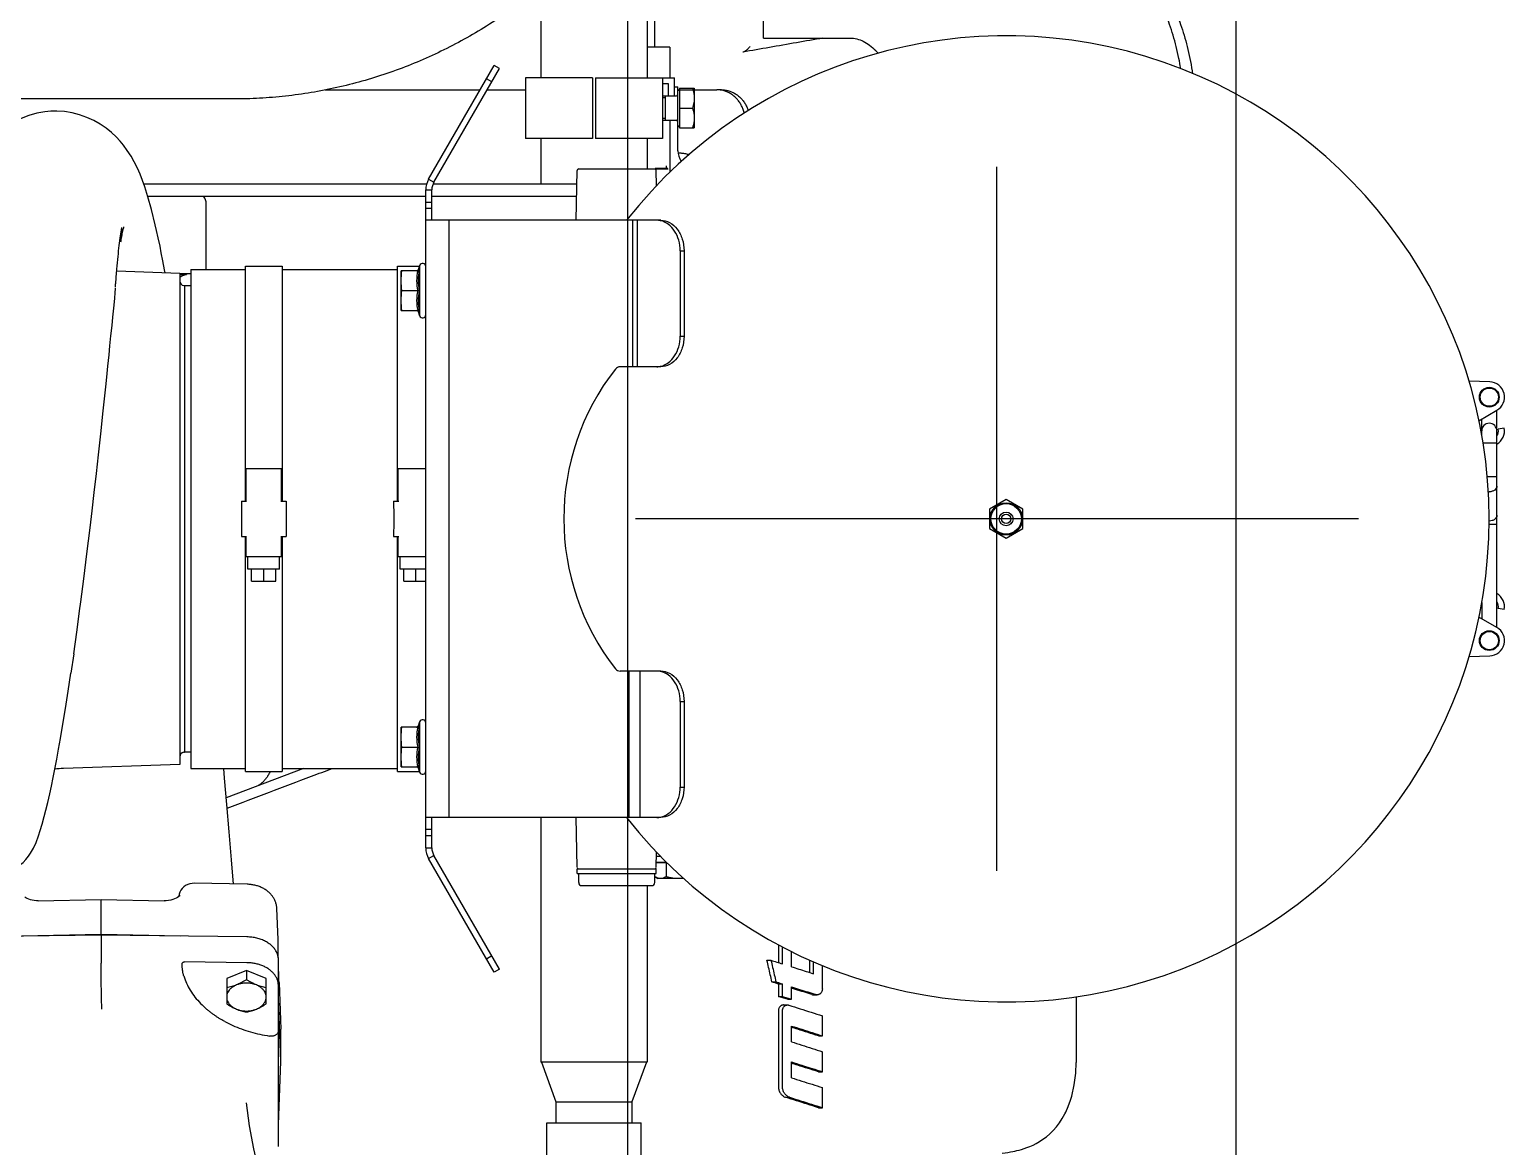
# Model space of a CAD drawing. Header units: millimetres. Extents: x 156850 to 204135, y 56350 to 74150.
# Drawn here: x 158953.5 to 159438.3, y 61996.8 to 62363.8 of the extents above; entities that cross this region are included whole.
import ezdxf

# ---------------------------------------------------------------- set-up
doc = ezdxf.new("R2010")
doc.units = ezdxf.units.MM
doc.header["$LTSCALE"] = 150
doc.linetypes.add('X-2F-PLAN$0$CENTER', pattern=[2, 1.25, -0.25, 0.25, -0.25])
doc.layers.add('-----33 Equipment', color=5, linetype='Continuous')

# ---------------------------------------------------------------- blocks, each defined once
blk = doc.blocks.new('X-2F-PLAN$0$filter_oben')
at = {"color": 0, "linetype": 'Continuous'}
for p, q in [((2565.76, 5650.16), (2578.76, 5650.16)), ((2565.76, 5650.16), (2565.76, 5644.72)), ((2572.26, 5649.89), (2572.26, 5644.72)), ((2578.76, 5644.72), (2578.76, 5650.16)), ((2715.76, 5650.16), (2728.76, 5650.16)), ((2715.76, 5650.16), (2715.76, 5644.72)), ((2722.26, 5649.89), (2722.26, 5644.72)), ((2728.76, 5644.72), (2728.76, 5650.16)), ((2565.43, 5644.59), (2563.99, 5644.07)), ((2580.53, 5644.07), (2563.99, 5644.07)), ((2565.41, 5644.2), (2565.43, 5644.59)), ((2580.53, 5644.07), (2579.09, 5644.59)), ((2579.09, 5644.59), (2579.11, 5644.2)), ((2715.43, 5644.59), (2713.99, 5644.07)), ((2730.53, 5644.07), (2713.99, 5644.07)), ((2715.41, 5644.2), (2715.43, 5644.59)), ((2730.53, 5644.07), (2729.09, 5644.59)), ((2729.09, 5644.59), (2729.11, 5644.2)), ((2498.29, 5619.56), (2535.63, 5641.12)), ((2499.29, 5617.83), (2536.63, 5639.39)), ((2535.63, 5641.12), (2536.63, 5639.39)), ((2539.13, 5642.06), (2755.38, 5642.06)), ((2539.13, 5642.06), (2539.13, 5640.06)), ((2539.13, 5640.06), (2549.13, 5640.06)), ((2543.13, 5640.06), (2543.13, 5642.06)), ((2545.13, 5640.06), (2545.13, 5642.06)), ((2549.13, 5564.84), (2549.13, 5642.06)), ((2745.38, 5564.84), (2745.38, 5642.06)), ((2745.38, 5640.06), (2755.38, 5640.06)), ((2749.38, 5642.06), (2749.38, 5640.06)), ((2751.38, 5642.06), (2751.38, 5640.06)), ((2755.38, 5642.06), (2755.38, 5640.06)), ((2758.88, 5641.12), (2757.88, 5639.39)), ((2757.88, 5639.39), (2795.23, 5617.83)), ((2758.88, 5641.12), (2796.23, 5619.56)), ((2745.38, 5634.45), (2549.13, 5634.45)), ((2499.29, 5617.83), (2498.29, 5619.56)), ((2503.62, 5620.33), (2502.62, 5622.06)), ((2790.9, 5620.33), (2791.9, 5622.06)), ((2795.23, 5617.83), (2796.23, 5619.56)), ((2549.13, 5575.21), (2597.26, 5575.21)), ((2597.26, 5564.84), (2597.26, 5578.17)), ((2697.26, 5564.84), (2697.26, 5578.17)), ((2549.13, 5571.56), (2597.26, 5571.56)), ((2697.26, 5573.97), (2745.38, 5573.97)), ((2697.26, 5572.51), (2745.38, 5572.51)), ((2587.26, 5558.46), (2559.13, 5558.46)), ((2559.13, 5558.46), (2559.13, 5557.18)), ((2587.26, 5557.18), (2559.13, 5557.18)), ((2587.26, 5558.46), (2587.26, 5557.18)), ((2735.38, 5558.46), (2707.26, 5558.46)), ((2707.26, 5558.46), (2707.26, 5557.18)), ((2735.38, 5557.18), (2707.26, 5557.18)), ((2735.38, 5558.46), (2735.38, 5557.18)), ((2644.08, 5456.81), (2640.91, 5451.31)), ((2650.43, 5456.81), (2644.08, 5456.81)), ((2653.61, 5451.31), (2650.43, 5456.81)), ((2640.91, 5451.31), (2644.08, 5445.81)), ((2650.43, 5445.81), (2653.61, 5451.31)), ((2644.08, 5445.81), (2650.43, 5445.81)), ((2602.06, 5299.13), (2602.26, 5292.37)), ((2692.26, 5292.37), (2692.46, 5299.13)), ((2609.33, 5295.02), (2608.92, 5295.02)), ((2611.59, 5290.02), (2615.01, 5295.94)), ((2619.75, 5295.02), (2614.48, 5295.02)), ((2672.16, 5290.02), (2672.16, 5294.54)), ((2674.77, 5295.02), (2680.04, 5295.02)), ((2679.51, 5295.94), (2682.93, 5290.02)), ((2685.18, 5295.02), (2685.59, 5295.02)), ((2609.33, 5290.02), (2608.92, 5290.02)), ((2611.59, 5290.02), (2682.93, 5290.02)), ((2617.47, 5287.6), (2617.82, 5289.56)), ((2645.42, 5290.02), (2645.42, 5292.52)), ((2661.1, 5290.02), (2661.1, 5293.2)), ((2677.05, 5287.6), (2676.69, 5289.56)), ((2685.18, 5290.02), (2685.6, 5290.02))]:
    blk.add_line(p, q, dxfattribs=at)
for centre, radius in [((2647.26, 5451.31), 5.3), ((2647.26, 5451.31), 5), ((2647.26, 5451.31), 2.25), ((2647.26, 5451.31), 1.5), ((2607.26, 5292.52), 3.25), ((2607.26, 5292.52), 3), ((2687.26, 5292.52), 3.25), ((2687.26, 5292.52), 3)]:
    blk.add_circle(centre, radius, dxfattribs=at)
for centre, radius, start, end in [((2564.35, 5643.09), 1.04, 110, 270), ((2565.26, 5645.06), 0.5, 290, 0), ((2579.26, 5645.06), 0.5, 180, 250), ((2580.17, 5643.09), 1.04, 270, 70), ((2714.35, 5643.09), 1.04, 110, 270), ((2715.26, 5645.06), 0.5, 290, 0), ((2729.26, 5645.06), 0.5, 180, 250), ((2730.17, 5643.09), 1.04, 270, 70), ((2539.13, 5635.06), 7, 90, 120), ((2539.13, 5635.06), 5, 90, 120), ((2755.38, 5635.06), 7, 60, 90), ((2755.38, 5635.06), 5, 60, 90), ((2647.26, 5451.31), 158.75, 128.1867, 51.8133), ((2599.25, 5578.17), 1.99, 127.9436, 179.9729), ((2695.27, 5578.17), 1.99, 0.0271, 52.0564), ((2555.07, 5566.13), 5.94, 180.0455, 192.2101), ((2591.32, 5566.13), 5.94, 347.7899, 359.9545), ((2703.2, 5566.13), 5.94, 180.0455, 192.2101), ((2739.44, 5566.13), 5.94, 347.7899, 359.9545), ((2676.16, 5292.52), 2.5, 270, 90), ((2607.26, 5292.52), 5, 181.7225, 330), ((2618.36, 5292.52), 5, 259.686, 329.9129), ((2618.36, 5292.52), 3, 259.686, 303.2533), ((2659.45, 5292.52), 3.28, 173.5079, 180.0015), ((2676.16, 5292.52), 5, 210.0871, 280.314), ((2676.16, 5292.52), 3, 236.7467, 280.314), ((2687.26, 5292.52), 5, 210, 358.2775)]:
    blk.add_arc(centre, radius, start, end, dxfattribs=at)
blk.add_ellipse((2647.26, 5516.68), major_axis=(12.81, 78.97), ratio=1, start_param=-0.502046, end_param=0.823797, dxfattribs=at)
for points, start_tangent, end_tangent in [([(2565.76, 5649.89), (2569.01, 5650.16)], (0.988244, 0.152882), (1, 0)), ([(2569.01, 5650.16), (2572.26, 5649.89)], (1, 0), (0.988244, -0.152882)), ([(2572.26, 5649.89), (2575.51, 5650.16)], (0.988244, 0.152882), (1, 0)), ([(2575.51, 5650.16), (2578.76, 5649.89)], (1, 0), (0.988244, -0.152882)), ([(2715.76, 5649.89), (2719.01, 5650.16)], (0.988244, 0.152882), (1, 0)), ([(2719.01, 5650.16), (2722.26, 5649.89)], (1, 0), (0.988244, -0.152882)), ([(2722.26, 5649.89), (2725.51, 5650.16)], (0.988244, 0.152882), (1, 0)), ([(2725.51, 5650.16), (2728.76, 5649.89)], (1, 0), (0.988244, -0.152882)), ([(2565.76, 5644.72), (2565.65, 5644.4), (2565.41, 5644.2)], (-0.005342, -0.999986), (-0.923771, -0.382946)), ([(2572.26, 5644.2), (2568.84, 5644.59), (2565.41, 5644.2)], (-0.977723, 0.209898), (-0.978182, -0.207751)), ([(2572.26, 5644.72), (2569.01, 5645.06), (2565.76, 5644.72)], (-0.980846, 0.194784), (-0.980846, -0.194784)), ([(2578.76, 5644.72), (2575.51, 5645.06), (2572.26, 5644.72)], (-0.980846, 0.194784), (-0.980846, -0.194785)), ([(2572.26, 5644.72), (2572.26, 5644.55), (2572.26, 5644.2)], (-0.005342, -0.999986), (-0.065616, -0.997845)), ([(2579.11, 5644.2), (2575.67, 5644.59), (2572.26, 5644.2)], (-0.978182, 0.207751), (-0.977723, -0.209898)), ([(2578.76, 5644.72), (2578.86, 5644.4), (2579.11, 5644.2)], (0.005342, -0.999986), (0.923771, -0.382946)), ([(2715.76, 5644.72), (2715.65, 5644.4), (2715.41, 5644.2)], (-0.005342, -0.999986), (-0.923771, -0.382946)), ([(2722.26, 5644.2), (2718.84, 5644.59), (2715.41, 5644.2)], (-0.977723, 0.209898), (-0.978182, -0.207751)), ([(2722.26, 5644.72), (2719.01, 5645.06), (2715.76, 5644.72)], (-0.980846, 0.194784), (-0.980846, -0.194784)), ([(2728.76, 5644.72), (2725.51, 5645.06), (2722.26, 5644.72)], (-0.980846, 0.194784), (-0.980846, -0.194785)), ([(2722.26, 5644.72), (2722.26, 5644.55), (2722.26, 5644.2)], (-0.005342, -0.999986), (-0.065616, -0.997845)), ([(2729.11, 5644.2), (2725.67, 5644.59), (2722.26, 5644.2)], (-0.978182, 0.207751), (-0.977723, -0.209898)), ([(2728.76, 5644.72), (2728.86, 5644.4), (2729.11, 5644.2)], (0.005342, -0.999986), (0.923771, -0.382946)), ([(2559.13, 5557.18), (2555.31, 5557.76), (2552.06, 5559.42), (2549.9, 5561.91), (2549.13, 5564.84)], (-1, 0), (0, 1)), ([(2549.27, 5564.87), (2550.44, 5562.35), (2552.67, 5560.28), (2555.69, 5558.93), (2559.13, 5558.46)], (0.211309, -0.977419), (1, 0)), ([(2587.26, 5558.46), (2590.7, 5558.93), (2593.73, 5560.28), (2595.96, 5562.35), (2597.12, 5564.87)], (1, 0), (0.211309, 0.977419)), ([(2597.26, 5564.84), (2596.5, 5561.91), (2594.33, 5559.42), (2591.09, 5557.76), (2587.26, 5557.18)], (0, -1), (-1, 0)), ([(2707.26, 5557.18), (2703.43, 5557.76), (2700.19, 5559.42), (2698.02, 5561.91), (2697.26, 5564.84)], (-1, 0), (0, 1)), ([(2697.39, 5564.87), (2698.56, 5562.35), (2700.79, 5560.28), (2703.81, 5558.93), (2707.26, 5558.46)], (0.211309, -0.977419), (1, 0)), ([(2735.38, 5558.46), (2738.83, 5558.93), (2741.85, 5560.28), (2744.08, 5562.35), (2745.25, 5564.87)], (1, 0), (0.211309, 0.977419)), ([(2745.38, 5564.84), (2744.62, 5561.91), (2742.45, 5559.42), (2739.21, 5557.76), (2735.38, 5557.18)], (0, -1), (-1, 0)), ([(2648.46, 5290.02), (2647.73, 5290.21), (2647.11, 5290.75), (2646.7, 5291.56), (2646.56, 5292.52)], (-1, 0), (0, 1)), ([(2658.06, 5290.02), (2657.34, 5290.21), (2656.72, 5290.75), (2656.31, 5291.56), (2656.16, 5292.52)], (-1, 0), (0, 1))]:
    blk.add_spline(points, degree=3, dxfattribs=dict(at, start_tangent=start_tangent, end_tangent=end_tangent))
blk = doc.blocks.new('X-2F-PLAN$0$AUDIT_I_260115101451-0')
at = {"color": 0}
for p, q in [((-330, -843.1), (-330, -821.1)), ((-310, -821.1), (-330, -821.1)), ((-310, -843.1), (-310, -821.1)), ((-668.5, -828.1), (-653.5, -828.1)), ((-653.5, -828.1), (-653.5, -859.1)), ((-633.5, -826.35), (-646.55, -831.1)), ((-633.5, -861.1), (-633.5, -826.1)), ((-553.12, -826.1), (-633.5, -826.1)), ((-330, -826.1), (-345, -826.1)), ((-205.85, -826.1), (-310, -826.1)), ((-646.55, -831.1), (-653.5, -831.1)), ((-646.55, -831.1), (-646.55, -856.1)), ((-310, -843.1), (-330, -843.1)), ((-330, -866.1), (-330, -844.1)), ((-310, -844.1), (-330, -844.1)), ((-310, -844.1), (-310, -870.1)), ((-646.55, -856.1), (-653.5, -856.1)), ((-633.5, -860.85), (-646.55, -856.1)), ((-668.5, -859.1), (-653.5, -859.1)), ((-575.5, -861.1), (-633.5, -861.1)), ((-330, -861.1), (-340, -861.1)), ((-205.84, -861.1), (-310, -861.1)), ((-300, -868.6), (-300, -861.1)), ((-310, -866.1), (-330, -866.1)), ((-324, -866.1), (-324, -870.7)), ((-324, -867.1), (-316, -867.1)), ((-323.38, -867.1), (-323.38, -866.1)), ((-316.62, -867.1), (-316.62, -866.1)), ((-316, -866.1), (-316, -870.7)), ((-312, -868.1), (-312, -866.1)), ((-300, -863.6), (-278.32, -863.6)), ((-324, -868.6), (-340.87, -868.6)), ((-326.5, -871.7), (-326.5, -876.55)), ((-313.5, -871.7), (-326.5, -871.7)), ((-314.25, -871.1), (-325.75, -871.1)), ((-320, -871.7), (-320, -875.97)), ((-316, -868.1), (-312, -868.1)), ((-316, -870.1), (-310, -870.1)), ((-313.5, -871.7), (-313.5, -876.55)), ((-300, -868.6), (-310, -868.6)), ((-313.5, -876.55), (-326.5, -876.55))]:
    blk.add_line(p, q, dxfattribs=at)
for points in [[(-323.25, -876.55), (-324.05, -876.51), (-324.85, -876.4), (-325.67, -876.22), (-326.5, -875.97)], [(-320, -875.97), (-320.83, -876.22), (-321.65, -876.4), (-322.45, -876.51), (-323.25, -876.55)], [(-316.75, -876.55), (-317.55, -876.51), (-318.35, -876.4), (-319.17, -876.22), (-320, -875.97)], [(-313.5, -875.97), (-314.33, -876.22), (-315.15, -876.4), (-315.95, -876.51), (-316.75, -876.55)]]:
    blk.add_lwpolyline(points, dxfattribs=at)
for centre, radius, start, end in [((-326.35, -871.1), 0.6, 270, 0), ((-324.4, -870.7), 0.4, 270.0001, 0), ((-315.6, -870.7), 0.4, 180, 269.9999), ((-313.65, -871.1), 0.6, 180, 270)]:
    blk.add_arc(centre, radius, start, end, dxfattribs=at)
blk = doc.blocks.new('X-2F-PLAN$0$A$C73FA2420')
at = {"color": 0, "linetype": 'Continuous'}
for p, q in [((2586.73, 417.7), (2586.73, 670.35)), ((2311.95, 461.21), (2311.36, 509.13)), ((2312.12, 461.21), (2311.63, 487.25)), ((2323.22, 481.95), (2323.61, 461.21)), ((2350.92, 479.91), (2350.92, 479.91)), ((2582.69, 477.72), (2582.69, 477.73)), ((2368.06, 435.34), (2366.73, 473.64)), ((2404.44, 470.26), (2398.02, 471.19)), ((2421.45, 467.93), (2428.98, 466.95)), ((2295.67, 461.21), (2298.52, 461.21)), ((2311.95, 461.21), (2302.76, 461.21)), ((2311.36, 413.3), (2311.95, 461.21)), ((2311.63, 435.18), (2312.12, 461.21)), ((2312.12, 461.21), (2322.73, 461.21)), ((2323.61, 461.21), (2323.22, 440.48)), ((2445.78, 464.87), (2451.42, 464.21)), ((2521.16, 456.79), (2521.34, 456.78)), ((2521.34, 456.78), (2522.89, 456.66)), ((2522.89, 456.66), (2524.6, 456.53)), ((2529.38, 435.32), (2530.11, 456.1)), ((2571.59, 453.93), (2571.59, 453.93)), ((2557.88, 446.9), (2557.88, 446.9)), ((2558.73, 354.29), (2558.73, 447.21)), ((2554.73, 354.54), (2554.73, 445.89)), ((2529.55, 440.21), (2530.54, 440.38)), ((2530.54, 440.38), (2533.54, 440.94)), ((2302.88, 413.3), (2303.13, 433.82)), ((2324.83, 435.73), (2324.59, 435.76)), ((2530.73, 431.78), (2366.73, 431.78)), ((2366.73, 431.78), (2366.73, 413.78)), ((2370.56, 435.34), (2368.06, 435.34)), ((2388.1, 435.34), (2370.56, 435.34)), ((2372.05, 434.11), (2372.08, 433.82)), ((2397.17, 433.82), (2372.08, 433.82)), ((2372.1, 431.78), (2372.08, 433.82)), ((2501.29, 435.33), (2388.1, 435.34)), ((2525.36, 433.8), (2397.17, 433.82)), ((2526.88, 435.32), (2501.29, 435.33)), ((2525.34, 431.78), (2525.36, 433.8)), ((2525.39, 434.1), (2525.36, 433.8)), ((2529.38, 435.32), (2526.88, 435.32)), ((2529.08, 435.32), (2529.08, 433.14)), ((2529.23, 433.14), (2529.08, 433.14)), ((2529.23, 431.78), (2529.23, 435.32)), ((2530.73, 431.78), (2530.73, 413.78)), ((2328.66, 413.25), (2328.98, 430.66)), ((2530.73, 426.67), (2552.23, 426.67)), ((2297.68, 419.98), (2289.36, 419.98)), ((2300.34, 413.48), (2297.68, 419.98)), ((2328.74, 417.79), (2336.65, 418.4)), ((2366.73, 394.72), (2357.12, 420.1)), ((2256.89, 413.47), (2256.89, 413.47)), ((2300.34, 413.48), (2297.32, 413.48)), ((2297.68, 406.98), (2300.34, 413.48)), ((2365.73, 413.78), (2442.93, 413.78)), ((2365.73, 413.78), (2365.73, 401.78)), ((2432.23, 412.98), (2436.23, 412.98)), ((2432.23, 402.58), (2432.23, 412.98)), ((2436.23, 413.58), (2442.93, 413.58)), ((2436.23, 401.98), (2436.23, 413.58)), ((2442.93, 415.13), (2442.93, 413.43)), ((2454.53, 415.13), (2454.53, 413.43)), ((2454.53, 413.78), (2531.73, 413.78)), ((2454.53, 413.58), (2465.23, 413.58)), ((2465.23, 401.98), (2465.23, 413.58)), ((2531.73, 413.78), (2531.73, 401.78)), ((2428.23, 411.78), (2432.23, 411.78)), ((2428.23, 411.78), (2428.23, 403.78)), ((2428.23, 407.78), (2432.23, 407.78)), ((2242.54, 402.98), (2303.94, 402.98)), ((2249.67, 402.98), (2270.4, 402.19)), ((2270.4, 402.19), (2291.13, 402.98)), ((2296.37, 402.78), (2281.07, 402.19)), ((2289.36, 406.98), (2297.68, 406.98)), ((2308.8, 403.07), (2310.49, 403.1)), ((2310.35, 403.1), (2310.35, 403.1)), ((2310.49, 403.1), (2310.56, 403.1)), ((2310.56, 403.1), (2320.68, 403.49)), ((2428.23, 403.78), (2432.23, 403.78)), ((2432.23, 402.58), (2436.23, 402.58)), ((2270.4, 402.19), (2281.01, 402.19)), ((2281.07, 402.19), (2281.01, 402.19)), ((2442.93, 401.78), (2365.73, 401.78)), ((2366.73, 401.78), (2366.73, 363.78)), ((2436.23, 401.98), (2442.93, 401.98)), ((2442.93, 402.13), (2442.93, 400.43)), ((2454.53, 402.13), (2454.53, 400.43)), ((2454.53, 401.98), (2465.23, 401.98)), ((2531.73, 401.78), (2454.53, 401.78)), ((2530.73, 401.78), (2530.73, 363.78)), ((2589.73, 387.56), (2589.73, 336.65)), ((2365.73, 363.78), (2442.93, 363.78)), ((2365.73, 363.78), (2365.73, 356.65)), ((2442.93, 365.13), (2442.93, 363.43)), ((2454.53, 365.13), (2454.53, 363.43)), ((2454.53, 363.78), (2531.73, 363.78)), ((2531.73, 363.78), (2531.73, 356.55)), ((2428.23, 361.78), (2432.23, 361.78)), ((2428.23, 361.78), (2428.23, 354.54)), ((2432.23, 362.98), (2436.23, 362.98)), ((2432.23, 354.54), (2432.23, 362.98)), ((2436.23, 363.58), (2442.93, 363.58)), ((2436.23, 354.54), (2436.23, 363.58)), ((2454.53, 363.58), (2465.23, 363.58)), ((2465.23, 354.54), (2465.23, 363.58)), ((2428.23, 357.78), (2432.23, 357.78)), ((2554.73, 304.93), (2554.73, 352.54)), ((2558.73, 304.86), (2558.73, 352.18)), ((2589.73, 334.34), (2589.73, 321.78)), ((2328.23, 303.28), (2328.23, 280.28)), ((2329.23, 304.28), (2332.23, 304.28)), ((2332.23, 304.73), (2332.23, 278.83)), ((2332.23, 304.73), (2333.73, 304.73)), ((2333.73, 304.73), (2333.73, 278.83)), ((2334.23, 304.79), (2350.62, 305.07)), ((2546.86, 305.07), (2563.24, 304.79)), ((2563.73, 304.29), (2563.73, 279.27)), ((2329.23, 279.28), (2332.23, 279.28)), ((2331.11, 279.28), (2330.53, 278.28)), ((2330.53, 269.78), (2330.53, 278.28)), ((2332.23, 278.83), (2333.73, 278.83)), ((2334.23, 278.77), (2339.17, 278.68)), ((2335.68, 275.26), (2335.68, 278.74)), ((2335.83, 277.59), (2335.68, 277.74)), ((2335.83, 275.41), (2335.83, 278.74)), ((2337.83, 277.4), (2337.83, 278.71)), ((2558.29, 278.68), (2563.24, 278.77)), ((2563.73, 279.27), (2563.73, 274.89)), ((2563.73, 277.5), (2563.88, 277.65)), ((2563.88, 275), (2563.88, 279.19)), ((2331.11, 275.52), (2331.11, 275.55)), ((2335.68, 275.55), (2331.11, 275.55)), ((2335.68, 275.52), (2331.11, 275.52)), ((2563.88, 275.46), (2564.73, 275.46)), ((2563.88, 275.43), (2564.67, 275.43)), ((2569.73, 271.69), (2590.73, 271.69)), ((2589.73, 271.69), (2589.73, 258.87)), ((2590.73, 272.78), (2590.73, 271.69)), ((2568.46, 267.95), (2568.46, 267.92)), ((2589.73, 257.34), (2589.73, 258.87)), ((2303.69, 242.41), (2303.69, 241.08)), ((2606.73, 243.57), (2606.73, 215.03)), ((2606.73, 243.57), (2698.93, 243.57)), ((2287.01, 238.66), (2262.33, 238.66)), ((2291.83, 238.66), (2291.83, 237.33)), ((2295.91, 238.66), (2291.83, 238.66)), ((2295.91, 238.66), (2295.91, 237.33)), ((2296.58, 240.78), (2296.58, 239.46)), ((2308.74, 238.66), (2302.93, 238.66)), ((2262.33, 237.33), (2287.01, 237.33)), ((2265.08, 234.37), (2270.28, 234.37)), ((2276.88, 234.37), (2282.08, 234.37)), ((2289.01, 236.96), (2289.01, 235.64)), ((2290.9, 235.69), (2290.9, 234.37)), ((2290.9, 234.37), (2294.98, 234.37)), ((2291.83, 237.33), (2295.91, 237.33)), ((2301.58, 234.37), (2306.52, 234.37)), ((2302.51, 237.33), (2308.04, 237.33)), ((2303.74, 228.45), (2299.69, 228.45)), ((2255.23, 225.51), (2255.23, 224.19)), ((2255.23, 224.19), (2261.83, 224.19)), ((2267.03, 225.51), (2267.03, 224.19)), ((2267.03, 224.19), (2273.63, 224.19)), ((2278.83, 225.51), (2278.83, 224.19)), ((2278.83, 224.19), (2285.43, 224.19)), ((2292.34, 227.19), (2292.34, 225.91)), ((2294.34, 224.19), (2301.91, 224.19)), ((2299.27, 227.12), (2303.15, 227.12)), ((2259.03, 142.25), (2259.03, 142.25)), ((2291.66, 140.77), (2270.04, 140.77))]:
    blk.add_line(p, q, dxfattribs=at)
at = {"color": 0, "linetype": 'X-2F-PLAN$0$CENTER', "ltscale": 4}
for p, q in [((2448.73, 48.03), (2448.73, 285.58)), ((2333.08, 166.81), (2564.38, 166.81))]:
    blk.add_line(p, q, dxfattribs=at)
at = {"color": 0, "linetype": 'Continuous'}
for points in [[(2582.69, 477.73), (2582.52, 479.69), (2582.06, 482.34), (2581.33, 484.95), (2580.36, 487.47), (2579.14, 489.86), (2577.71, 492.11), (2576.06, 494.21), (2574.22, 496.12), (2572.21, 497.84), (2570.06, 499.34)], [(2332.44, 495.23), (2332.49, 494.17), (2332.7, 492.8), (2333.07, 491.46), (2333.59, 490.19), (2334.24, 489), (2335, 487.91), (2335.86, 486.9), (2336.82, 485.98), (2337.87, 485.14), (2338.92, 484.44)], [(2323.22, 481.95), (2323.22, 482.51), (2323.28, 483.2), (2323.39, 483.86), (2323.54, 484.47), (2323.72, 485.03), (2323.93, 485.53), (2324.15, 485.97), (2324.37, 486.35)], [(2338.92, 484.44), (2340.54, 483.52), (2342.44, 482.64), (2344.56, 481.83)], [(2344.56, 481.83), (2346.3, 481.25), (2348.46, 480.59), (2350.92, 479.91)], [(2350.92, 479.91), (2353, 479.38), (2355.55, 478.77), (2358.41, 478.13)], [(2358.41, 478.13), (2360.86, 477.6), (2363.8, 477), (2367.06, 476.36)], [(2367.06, 476.36), (2369.79, 475.84), (2373.04, 475.25), (2376.6, 474.62)], [(2571.59, 453.93), (2572.82, 454.95), (2574.24, 456.27), (2575.68, 457.8), (2577.1, 459.55), (2578.44, 461.51), (2579.65, 463.64), (2580.69, 465.92), (2581.53, 468.3), (2582.16, 470.77), (2582.56, 473.29), (2582.72, 475.83), (2582.69, 477.72)], [(2376.6, 474.62), (2381.24, 473.83), (2386.43, 472.98), (2392.07, 472.09), (2398.02, 471.19)], [(2404.44, 470.26), (2411.55, 469.26), (2415.82, 468.67)], [(2415.82, 468.67), (2418.57, 468.3), (2421.45, 467.93)], [(2428.98, 466.95), (2437.23, 465.91), (2445.78, 464.87)], [(2451.42, 464.21), (2457.43, 463.5), (2463.63, 462.79), (2469.81, 462.1)], [(2469.81, 462.1), (2476.68, 461.35), (2484.27, 460.52), (2492.17, 459.7)], [(2492.17, 459.7), (2495.32, 459.38), (2498.93, 459), (2502.64, 458.63)], [(2502.64, 458.63), (2505.55, 458.34), (2508.88, 458), (2512.3, 457.66)], [(2512.3, 457.66), (2514.98, 457.4), (2518.03, 457.1), (2521.16, 456.79)], [(2540.57, 454.63), (2541.43, 454.49), (2542.2, 454.34), (2543.02, 454.17), (2543.86, 453.99)], [(2543.86, 453.99), (2544, 453.96), (2544.04, 453.95)], [(2544.04, 453.95), (2544.04, 453.95), (2544.05, 453.94), (2544.15, 453.91), (2544.4, 453.83), (2544.71, 453.73)], [(2557.88, 446.9), (2559.93, 447.63), (2562.01, 448.45), (2564.04, 449.34), (2566.02, 450.33), (2567.96, 451.42), (2569.85, 452.64), (2571.59, 453.93)], [(2545.41, 443.43), (2550.36, 444.65), (2554.58, 445.84), (2557.88, 446.9)], [(2533.54, 440.94), (2536.2, 441.46), (2538.35, 441.89)], [(2538.35, 441.89), (2541.09, 442.46), (2543.52, 443), (2545.41, 443.43)], [(2324.6, 435.73), (2324.35, 436.11), (2324.1, 436.56), (2323.85, 437.08), (2323.63, 437.67), (2323.44, 438.33), (2323.31, 439.06), (2323.23, 439.84), (2323.22, 440.48)], [(2324.98, 435.25), (2324.85, 435.4), (2324.6, 435.73)], [(2328.98, 430.66), (2328.96, 431.28), (2328.83, 432.05), (2328.59, 432.78), (2328.25, 433.47), (2327.81, 434.08), (2327.3, 434.61), (2326.72, 435.04), (2326.09, 435.38), (2325.42, 435.61), (2324.83, 435.73)], [(2528.21, 435.32), (2528.39, 435.09), (2528.75, 434.38), (2528.96, 433.78)], [(2528.96, 433.78), (2529.05, 433.36), (2529.08, 433.14)], [(2336.65, 418.4), (2345.88, 419.14), (2354.86, 419.9), (2363.56, 420.67), (2366.73, 420.95)], [(2143.35, 380.38), (2146.98, 381.08), (2155.87, 383.27), (2165.38, 386.15), (2175.17, 389.48), (2184.93, 393), (2194.35, 396.44), (2203.16, 399.61), (2211.37, 402.45), (2219.17, 404.99), (2226.73, 407.26), (2234.2, 409.27), (2241.69, 411.01), (2249.32, 412.44), (2256.89, 413.47)], [(2296.37, 402.78), (2297.19, 402.81), (2298.27, 402.84), (2299.48, 402.88), (2300.81, 402.91), (2302.24, 402.95), (2303.76, 402.98)], [(2303.94, 402.98), (2305.36, 403.01), (2307.05, 403.04), (2308.8, 403.07)], [(2240.27, 165.06), (2240.41, 164.09), (2240.56, 163.19), (2240.7, 162.39), (2240.84, 161.65), (2240.98, 160.95), (2241.14, 160.25), (2241.32, 159.53), (2241.53, 158.75), (2241.79, 157.91), (2242.11, 156.99), (2242.5, 156), (2242.97, 154.96), (2243.51, 153.89), (2244.15, 152.8), (2244.88, 151.69), (2245.71, 150.57), (2246.66, 149.45), (2247.73, 148.35), (2248.91, 147.29), (2250.22, 146.28), (2251.64, 145.34), (2253.17, 144.48), (2253.78, 144.18)], [(2253.78, 144.18), (2255.61, 143.39), (2257.75, 142.63), (2259.03, 142.25)], [(2259.03, 142.25), (2262.75, 141.42), (2266.61, 140.91), (2270.05, 140.77)]]:
    blk.add_lwpolyline(points, dxfattribs=at)
for centre, radius, start, end in [((2342.74, 472.81), 24, 1.9934, 8.8104), ((2370.56, 433.82), 1.52, 11.3157, 89.993), ((2526.88, 433.8), 1.52, 89.9933, 168.6712), ((2552.23, 430.67), 4, 270, 308.9986), ((2329.23, 303.28), 1, 90, 180), ((2334.23, 304.29), 0.5, 91, 165.1669), ((2563.23, 304.29), 0.5, 0, 89), ((2329.23, 280.28), 1, 180, 270), ((2334.23, 279.27), 0.5, 180, 269), ((2563.23, 279.27), 0.5, 271, 0), ((2569.73, 265.69), 6, 90, 125.8082)]:
    blk.add_arc(centre, radius, start, end, dxfattribs=at)
for points, start_tangent, end_tangent in [([(2287.58, 461.05), (2288.39, 461.05), (2289.27, 461.06), (2290.22, 461.08), (2291.2, 461.09), (2292.19, 461.11), (2293.15, 461.14), (2294.07, 461.16), (2294.92, 461.19), (2295.67, 461.21)], (0.999995, 0.003194), (1, 0.000015)), ([(2298.52, 461.21), (2298.97, 461.21), (2299.49, 461.21), (2300.05, 461.21), (2300.64, 461.21), (2301.23, 461.21), (2301.79, 461.21), (2302.31, 461.21), (2302.76, 461.21)], (1, 0), (1, 0)), ([(2524.93, 456.54), (2526.16, 456.44), (2530.82, 456.06), (2534.97, 455.67), (2538.61, 455.28), (2541.75, 454.88), (2544.44, 454.47)], (0.997339, -0.072906), (0.986473, -0.163927)), ([(2539.75, 454.78), (2540.57, 454.63)], (0.979351, -0.202168), (0.987908, -0.155044)), ([(2540.57, 454.63), (2540.73, 454.61), (2542.61, 454.44), (2544.44, 454.47)], (0.987908, -0.155044), (0.997551, 0.069942)), ([(2298.52, 434.09), (2296.13, 433.17), (2293.82, 431.93), (2291.6, 430.39), (2289.5, 428.56), (2287.53, 426.46)], (-0.953626, -0.300994), (-0.646893, -0.76258)), ([(2298.52, 434.09), (2298.83, 434.18), (2299.18, 434.26), (2299.55, 434.34), (2299.95, 434.41), (2300.37, 434.47), (2300.8, 434.52), (2301.24, 434.56), (2301.68, 434.59), (2302.13, 434.62), (2302.57, 434.63)], (0.953626, 0.300994), (0.999874, 0.015898)), ([(2302.57, 434.63), (2302.67, 434.62), (2302.76, 434.59)], (0.999874, 0.015898), (0.892952, -0.450151)), ([(2302.76, 434.59), (2302.88, 434.5), (2302.99, 434.37), (2303.07, 434.21), (2303.12, 434.02), (2303.13, 433.82)], (0.892952, -0.450151), (-0.012342, -0.999924)), ([(2283.57, 420.61), (2284.07, 421.52), (2284.6, 422.41), (2285.15, 423.27), (2285.71, 424.11), (2286.3, 424.92), (2286.91, 425.7), (2287.53, 426.46)], (0.476257, 0.879306), (0.646893, 0.76258)), ([(2283.57, 420.61), (2282.25, 417.94), (2281.11, 415.12), (2280.14, 412.16), (2279.37, 409.09), (2278.79, 405.93)], (-0.476257, -0.879306), (-0.149452, -0.988769)), ([(2289.36, 419.98), (2288.84, 419.15), (2288.38, 418.33), (2287.97, 417.53), (2287.62, 416.73)], (-0.541408, -0.84076), (-0.377964, -0.92582)), ([(2291.6, 419.98), (2290.8, 419.89), (2290.03, 419.59), (2289.3, 419.11), (2288.65, 418.46), (2288.08, 417.66), (2287.62, 416.73)], (-1, 0), (-0.377964, -0.92582)), ([(2295.58, 416.73), (2295.12, 417.66), (2294.56, 418.46), (2293.9, 419.11), (2293.17, 419.59), (2292.39, 419.89), (2291.6, 419.98)], (-0.377964, 0.92582), (-1, 0)), ([(2295.58, 416.73), (2295.28, 417.53), (2295.03, 418.33), (2294.83, 419.15), (2294.66, 419.98)], (-0.377964, 0.92582), (-0.170033, 0.985438)), ([(2353.64, 419.8), (2364.16, 392.09), (2366.73, 385.31)], (0.35491, -0.934901), (0.354909, -0.934901)), ([(2287.62, 416.73), (2287.32, 415.94), (2287.07, 415.14), (2286.87, 414.32), (2286.7, 413.48)], (-0.377964, -0.92582), (-0.170033, -0.985438)), ([(2286.7, 413.48), (2286.87, 412.65), (2287.07, 411.83), (2287.32, 411.03), (2287.62, 410.23)], (0.170033, -0.985438), (0.377964, -0.92582)), ([(2287.62, 416.73), (2287.28, 415.71), (2287.07, 414.61), (2287, 413.48), (2287.07, 412.36), (2287.28, 411.26), (2287.62, 410.23)], (-0.377964, -0.92582), (0.377964, -0.92582)), ([(2295.45, 402.98), (2296.41, 403.07), (2297.35, 403.33), (2298.26, 403.77), (2299.13, 404.36), (2299.93, 405.11), (2300.66, 406), (2301.3, 407.01), (2301.84, 408.13), (2302.28, 409.34), (2302.6, 410.62), (2302.8, 411.95), (2302.88, 413.3)], (1, 0), (0.012342, 0.999924)), ([(2295.58, 410.23), (2295.92, 411.26), (2296.13, 412.36), (2296.2, 413.48), (2296.13, 414.61), (2295.92, 415.71), (2295.58, 416.73)], (0.377964, 0.92582), (-0.377964, 0.92582)), ([(2297.32, 413.48), (2296.8, 414.32), (2296.34, 415.14), (2295.93, 415.94), (2295.58, 416.73)], (-0.541408, 0.84076), (-0.377964, 0.92582)), ([(2295.58, 410.23), (2295.93, 411.03), (2296.34, 411.83), (2296.8, 412.65), (2297.32, 413.48)], (0.377964, 0.92582), (0.541408, 0.84076)), ([(2303.94, 402.98), (2305.09, 403.11), (2306.21, 403.49), (2307.27, 404.1), (2308.26, 404.95), (2309.14, 406), (2309.9, 407.22), (2310.51, 408.6), (2310.97, 410.1), (2311.25, 411.68), (2311.36, 413.3)], (1, 0), (0.012342, 0.999924)), ([(2320.68, 403.49), (2321.67, 403.6), (2322.65, 403.85), (2323.62, 404.25), (2324.54, 404.8), (2325.41, 405.49), (2326.21, 406.33), (2326.92, 407.29), (2327.52, 408.36), (2328, 409.52), (2328.35, 410.73), (2328.57, 411.98), (2328.66, 413.25)], (0.999272, 0.038139), (0.018764, 0.999824)), ([(2454.53, 415.13), (2450.67, 415.08), (2446.8, 415.08), (2442.93, 415.13)], (-0.999865, -0.016452), (-0.999865, 0.016452)), ([(2287.62, 410.23), (2287.97, 409.44), (2288.38, 408.64), (2288.84, 407.82), (2289.36, 406.98)], (0.377964, -0.92582), (0.541408, -0.84076)), ([(2287.62, 410.23), (2288.08, 409.31), (2288.64, 408.51), (2289.3, 407.86), (2290.03, 407.38), (2290.8, 407.08), (2291.6, 406.98)], (0.377964, -0.92582), (1, 0)), ([(2291.6, 406.98), (2292.4, 407.08), (2293.17, 407.38), (2293.9, 407.86), (2294.55, 408.51), (2295.12, 409.31), (2295.58, 410.23)], (1, 0), (0.377964, 0.92582)), ([(2294.66, 406.98), (2294.83, 407.82), (2295.03, 408.64), (2295.28, 409.44), (2295.58, 410.23)], (0.170033, 0.985438), (0.377964, 0.92582)), ([(2365.73, 405.69), (2365.2, 405.95), (2364.13, 406.56), (2363.16, 407.25), (2362.31, 408.01), (2361.6, 408.84), (2361.08, 409.62)], (-0.911685, 0.41089), (-0.502666, 0.864481)), ([(2279.98, 403.08), (2279.68, 403.24), (2279.41, 403.47), (2279.17, 403.77), (2278.98, 404.13), (2278.84, 404.53), (2278.76, 404.97), (2278.74, 405.45), (2278.79, 405.93)], (-0.932242, 0.361836), (0.149452, 0.988769)), ([(2280.92, 402.98), (2280.76, 402.99), (2280.59, 402.99), (2280.42, 403), (2280.26, 403.02), (2280.11, 403.04), (2279.98, 403.08)], (-1, 0), (-0.932242, 0.361836)), ([(2454.53, 400.43), (2450.67, 400.47), (2446.8, 400.47), (2442.93, 400.43)], (-0.999865, 0.016452), (-0.999865, -0.016452)), ([(2454.53, 365.13), (2450.67, 365.08), (2446.8, 365.08), (2442.93, 365.13)], (-0.999865, -0.016452), (-0.999865, 0.016452)), ([(2330.54, 277.41), (2330.6, 278.02), (2330.66, 278.24)], (0, 1), (0.273808, 0.961784)), ([(2331.11, 275.55), (2330.8, 276.19), (2330.6, 276.8), (2330.54, 277.41)], (-0.49849, 0.866895), (0, 1)), ([(2330.66, 278.24), (2330.8, 278.64), (2331.11, 279.28)], (0.273808, 0.961784), (0.49849, 0.866895)), ([(2330.53, 271.78), (2330.6, 273.01), (2330.8, 274.25), (2331.11, 275.52)], (0, 1), (0.27678, 0.960933)), ([(2569.03, 271.64), (2568.97, 270.46), (2568.77, 269.22), (2568.46, 267.95)], (-0.00417, -0.999991), (-0.27678, -0.960933)), ([(2589.6, 257.37), (2589.65, 257.67), (2589.73, 258.87)], (0.176016, 0.984387), (0, 1)), ([(2606.73, 223.99), (2605.22, 232.7), (2603.66, 241.59), (2602.12, 250.37)], (-0.171631, 0.985161), (-0.173242, 0.984879)), ([(2603.95, 248.01), (2603.62, 248.29), (2603.31, 248.56), (2603.01, 248.85), (2602.74, 249.14), (2602.51, 249.43), (2602.33, 249.74), (2602.2, 250.05), (2602.12, 250.37)], (-0.767704, 0.640804), (-0.173262, 0.984876)), ([(2296.58, 240.78), (2298.95, 241.32), (2301.32, 241.86), (2303.69, 242.41)], (0.974949, 0.222426), (0.974858, 0.222827)), ([(2262.33, 238.66), (2261.78, 238.63), (2261.24, 238.53), (2260.73, 238.36), (2260.25, 238.13), (2259.81, 237.85), (2259.42, 237.51), (2259.1, 237.13), (2258.84, 236.72), (2258.66, 236.27)], (-1, 0), (-0.301634, -0.953424)), ([(2289.01, 236.96), (2289, 237.09), (2288.95, 237.37), (2288.84, 237.63), (2288.69, 237.88), (2288.48, 238.11), (2288.24, 238.3), (2287.96, 238.45), (2287.66, 238.57), (2287.34, 238.64), (2287.01, 238.66)], (0.000012, 1), (-1, 0)), ([(2290.9, 235.69), (2291.37, 237.18), (2291.83, 238.66)], (0.301821, 0.953365), (0.300867, 0.953666)), ([(2295.91, 238.66), (2296.25, 239.72), (2296.58, 240.78)], (0.300867, 0.953666), (0.300189, 0.95388)), ([(2296.58, 239.46), (2296.25, 238.39), (2295.91, 237.33)], (-0.300268, -0.953855), (-0.300944, -0.953642)), ([(2303.69, 241.08), (2301.32, 240.54), (2298.95, 240), (2296.58, 239.46)], (-0.974872, -0.222765), (-0.974963, -0.222365)), ([(2303.69, 241.08), (2303.1, 239.21), (2302.51, 237.33)], (-0.299752, -0.954017), (-0.300944, -0.953642)), ([(2255.23, 225.51), (2256.38, 229.09), (2257.52, 232.67), (2258.66, 236.27)], (0.305152, 0.952304), (0.301634, 0.953424)), ([(2258.66, 234.95), (2257.52, 231.35), (2256.38, 227.76), (2255.23, 224.19)], (-0.30171, -0.9534), (-0.30522, -0.952282)), ([(2258.66, 234.95), (2258.84, 235.39), (2259.1, 235.81), (2259.42, 236.19), (2259.81, 236.52), (2260.25, 236.81), (2260.73, 237.03), (2261.24, 237.2), (2261.78, 237.3), (2262.33, 237.33)], (0.30171, 0.9534), (1, 0)), ([(2265.08, 234.37), (2264, 230.96), (2262.92, 227.57), (2261.83, 224.19)], (-0.301897, -0.953341), (-0.30522, -0.952282)), ([(2267.03, 225.51), (2268.12, 228.9), (2269.2, 232.29), (2269.86, 234.37)], (0.305152, 0.952304), (0.30225, 0.953229)), ([(2270.28, 234.37), (2269.2, 230.96), (2269.02, 230.42)], (-0.301897, -0.953341), (-0.303176, -0.952935)), ([(2276.88, 234.37), (2275.8, 230.96), (2274.72, 227.57), (2273.63, 224.19)], (-0.301897, -0.953341), (-0.30522, -0.952282)), ([(2278.83, 225.51), (2279.92, 228.9), (2281, 232.29), (2281.66, 234.37)], (0.305152, 0.952304), (0.30225, 0.953229)), ([(2282.08, 234.37), (2281, 230.96), (2279.92, 227.57), (2278.83, 224.19)], (-0.301897, -0.953341), (-0.30522, -0.952282)), ([(2288.94, 235.2), (2287.77, 231.52), (2286.6, 227.85), (2285.43, 224.19)], (-0.301629, -0.953425), (-0.30522, -0.952282)), ([(2287.01, 237.33), (2287.34, 237.31), (2287.66, 237.24), (2287.96, 237.13), (2288.24, 236.97), (2288.48, 236.78), (2288.69, 236.56), (2288.84, 236.31), (2288.95, 236.04), (2289, 235.76), (2289.01, 235.64)], (1, 0), (-0.000012, -1)), ([(2289.01, 235.64), (2289, 235.48), (2288.94, 235.2)], (-0.000012, -1), (-0.301629, -0.953425)), ([(2291.83, 237.33), (2291.37, 235.85), (2290.9, 234.37)], (-0.300944, -0.953642), (-0.301897, -0.953341)), ([(2292.41, 227.62), (2293.26, 230.3), (2294.12, 233), (2294.56, 234.37)], (0.304455, 0.952527), (0.30225, 0.953229)), ([(2294.98, 234.37), (2294.12, 231.67), (2293.26, 228.98), (2292.41, 226.3)], (-0.301897, -0.953341), (-0.304525, -0.952504)), ([(2301.58, 234.37), (2300.81, 231.95), (2300.04, 229.53), (2299.27, 227.12)], (-0.301897, -0.953341), (-0.304254, -0.952591)), ([(2269.02, 230.42), (2268.12, 227.57), (2267.03, 224.19)], (-0.303176, -0.952935), (-0.30522, -0.952282)), ([(2292.41, 227.62), (2292.35, 227.35), (2292.34, 227.19)], (-0.304455, -0.952527), (-0.000017, -1)), ([(2292.34, 225.86), (2292.35, 226.02), (2292.41, 226.3)], (0.000017, 1), (0.304525, 0.952504)), ([(2294.34, 224.19), (2294.01, 224.21), (2293.69, 224.28), (2293.38, 224.39), (2293.11, 224.55), (2292.86, 224.74), (2292.66, 224.96), (2292.5, 225.2), (2292.4, 225.47), (2292.35, 225.74), (2292.34, 225.86)], (-1, 0), (0.000017, 1))]:
    blk.add_spline(points, degree=3, dxfattribs=dict(at, start_tangent=start_tangent, end_tangent=end_tangent))
at = {"color": 0, "linetype": 'Continuous', "start_tangent": (1, 0)}
blk.add_spline([(2322.73, 461.21), (2323.06, 461.21), (2323.32, 461.21), (2323.5, 461.21), (2323.59, 461.21)], degree=3, dxfattribs=at)
at = {"color": 0, "linetype": 'Continuous'}
for points, knots in [([(2623.67, 316.78), (2622.17, 318.56), (2618.91, 322.61), (2614.17, 329.13), (2609.51, 336.34), (2605.25, 343.79), (2601.41, 351.45), (2597.99, 359.3), (2595.01, 367.32), (2592.47, 375.49), (2590.39, 383.79), (2588.76, 392.18), (2587.59, 400.64), (2586.89, 409.16), (2586.73, 414.85), (2586.73, 417.7)], [139.987196, 139.987196, 139.987196, 139.987196, 146.988017, 155.576163, 164.152812, 172.724046, 181.290761, 189.851835, 198.405445, 206.95589, 215.503722, 224.047659, 232.589102, 241.129657, 249.669915, 249.669915, 249.669915, 249.669915]), ([(2330.68, 269.94), (2330.65, 270.15), (2330.57, 270.75), (2330.53, 271.37), (2330.53, 271.78)], [1.957266, 1.957266, 1.957266, 1.957266, 2.570044, 3.797297, 3.797297, 3.797297, 3.797297]), ([(2582.1, 249.9), (2582.18, 249.91), (2582.67, 250.03), (2583.57, 250.31), (2584.74, 250.85), (2585.83, 251.52), (2586.82, 252.32), (2587.69, 253.23), (2588.42, 254.24), (2589, 255.32), (2589.38, 256.38), (2589.55, 257.07), (2589.6, 257.37)], [2.386645, 2.386645, 2.386645, 2.386645, 2.613222, 3.908911, 5.200164, 6.476432, 7.74283, 8.996168, 10.234244, 11.464543, 12.68106, 13.591768, 13.591768, 13.591768, 13.591768]), ([(2589.73, 257.34), (2589.73, 256.93), (2589.68, 256.13), (2589.42, 254.94), (2589, 253.79), (2588.42, 252.7), (2587.69, 251.69), (2586.82, 250.78), (2585.83, 249.99), (2584.74, 249.31), (2583.76, 248.87), (2583.15, 248.65), (2582.94, 248.59)], [0, 0, 0, 0, 1.208009, 2.421609, 3.638126, 4.868424, 6.1065, 7.359838, 8.626236, 9.902504, 11.193757, 11.850427, 11.850427, 11.850427, 11.850427]), ([(2606.73, 215.03), (2606.73, 214.31), (2606.55, 212.83), (2605.75, 210.67), (2604.43, 208.57), (2603.03, 207), (2602.09, 206.13), (2601.8, 205.88)], [0, 0, 0, 0, 2.163193, 4.425158, 6.869049, 9.554633, 10.707259, 10.707259, 10.707259, 10.707259]), ([(2627.16, 117.44), (2626.79, 116.81), (2625.91, 115.56), (2624.27, 113.81), (2622.28, 112.14), (2619.95, 110.55), (2617.29, 109.06), (2614.34, 107.67), (2611.11, 106.4), (2607.63, 105.25), (2603.91, 104.23), (2600.01, 103.36), (2597.07, 102.84), (2595.44, 102.59), (2595.19, 102.56)], [0, 0, 0, 0, 2.187566, 4.566693, 7.158984, 9.975262, 13.017736, 16.281801, 19.757438, 23.430281, 27.282438, 31.293148, 35.439321, 36.22605, 36.22605, 36.22605, 36.22605]), ([(2596.74, 106.42), (2597.85, 106.61), (2600.26, 107.05), (2603.91, 107.86), (2607.63, 108.87), (2611.11, 110.02), (2614.34, 111.3), (2617.29, 112.69), (2619.95, 114.18), (2622.28, 115.77), (2624.27, 117.44), (2625.91, 119.18), (2626.79, 120.43), (2627.16, 121.06)], [18.211686, 18.211686, 18.211686, 18.211686, 21.567081, 25.577791, 29.429948, 33.102791, 36.578428, 39.842493, 42.884967, 45.701245, 48.293536, 50.672663, 52.860229, 52.860229, 52.860229, 52.860229])]:
    blk.add_open_spline(points, degree=3, knots=knots, dxfattribs=at)
at = {"color": 0}
for name, p in [('X-2F-PLAN$0$filter_oben', (-198.52, -5287.52)), ('X-2F-PLAN$0$filter_oben', (-198.52, -5287.52)), ('X-2F-PLAN$0$AUDIT_I_260115101451-0', (2903.73, 1142.88))]:
    blk.add_blockref(name, p, dxfattribs=at)
blk = doc.blocks.new('X-2F-PLAN$0$zw$C47F')
at = {"layer": '-----33 Equipment'}
for p, q in [((5540.86, 1136.3), (3625.86, 1136.3)), ((6141.06, 936.3), (159.78, 936.3))]:
    blk.add_line(p, q, dxfattribs=at)
blk.add_blockref('X-2F-PLAN$0$A$C73FA2420', (2898.05, 848.02), dxfattribs=at)

msp = doc.modelspace()

# ---------------------------------------------------------------- block references
at = {"layer": '-----33 Equipment', "rotation": 90.00000000000001}
msp.add_blockref('X-2F-PLAN$0$zw$C47F', (160286.3, 56856.22), dxfattribs=at)

doc.saveas('drawing.dxf')
